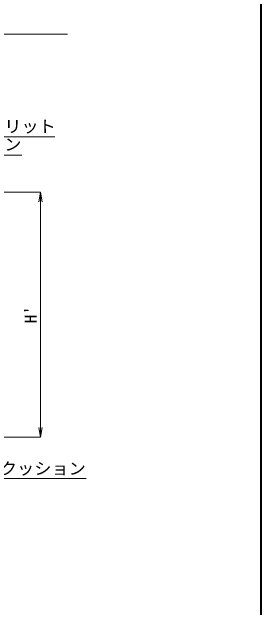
# Model space of a CAD drawing. Units: millimetres at full size; details may follow other scales. Extents: x 164402 to 209100, y 872507 to 885397.
# Drawn here: x 179553 to 180176, y 881917 to 883405 of the extents above; entities that cross this region are included whole.
import ezdxf
from ezdxf.enums import TextEntityAlignment as Align

# ---------------------------------------------------------------- set-up
doc = ezdxf.new("R2010")
doc.units = ezdxf.units.MM
doc.header["$LTSCALE"] = 40
doc.layers.add('図枠', color=7, linetype='Continuous', lineweight=5)
doc.layers.add('寸法線', color=7, linetype='Continuous', lineweight=13)
doc.styles.add('ＭＳ 明朝', font='')
doc.styles.get('ＭＳ 明朝').set_extended_font_data('MS Mincho')

# ---------------------------------------------------------------- blocks, each defined once
blk = doc.blocks.new('open_arrow')
at = {"color": 0, "linetype": 'Continuous', "lineweight": -2}
blk.add_lwpolyline([(7.5, 1.25), (0, 0), (7.5, -1.25)], dxfattribs=at)

msp = doc.modelspace()

# ---------------------------------------------------------------- linework, layer by layer
at = {"layer": '図枠', "lineweight": 40}
msp.add_line((180176.24, 879147.22), (180176.24, 884687.22), dxfattribs=at)
at = {"layer": '寸法線'}
for p, q in [((179212.41, 882954.5), (179624.64, 882954.5)), ((179624.64, 882342.29), (179624.64, 882954.5)), ((179242.91, 882342.29), (179624.64, 882342.29))]:
    msp.add_line(p, q, dxfattribs=at)
at = {"layer": '寸法線', "lineweight": 9}
for points in [[(179005.29, 883122.28), (179005.29, 883349.51), (179692.15, 883349.51)], [(179065.5, 882952.35), (179298.86, 883092.87), (179660.01, 883092.87)]]:
    msp.add_lwpolyline(points, dxfattribs=at)
at = {"layer": '寸法線'}
for points in [[(179278.86, 882930.99), (179298.86, 883047.25), (179577.55, 883047.25)], [(179214.3, 882338.31), (179373.89, 882238.6), (179739.15, 882238.6)]]:
    msp.add_lwpolyline(points, dxfattribs=at)

# ---------------------------------------------------------------- block references
at = {"layer": '寸法線', "xscale": 3.2, "yscale": 3.2}
for p, rotation in [((179624.64, 882954.5), 270), ((179624.64, 882342.29), 90)]:
    msp.add_blockref('open_arrow', p, dxfattribs=dict(at, rotation=rotation))

# ---------------------------------------------------------------- texts
at = {"layer": '寸法線', "style": 'ＭＳ 明朝', "width": 1.05}
for s, p in [('天端排水スリット', (179318.86, 883134.19)), ('普通アスコン', (179318.86, 883089.08)), ('サンドクッション', (179393.89, 882278.72))]:
    msp.add_text(s, height=30.02, dxfattribs=at).set_placement(p, align=Align.TOP_LEFT)
msp.add_text("H'", height=30.02, rotation=90, dxfattribs=at).set_placement((179599.64, 882648.39), align=Align.MIDDLE_CENTER)

doc.saveas('drawing.dxf')
